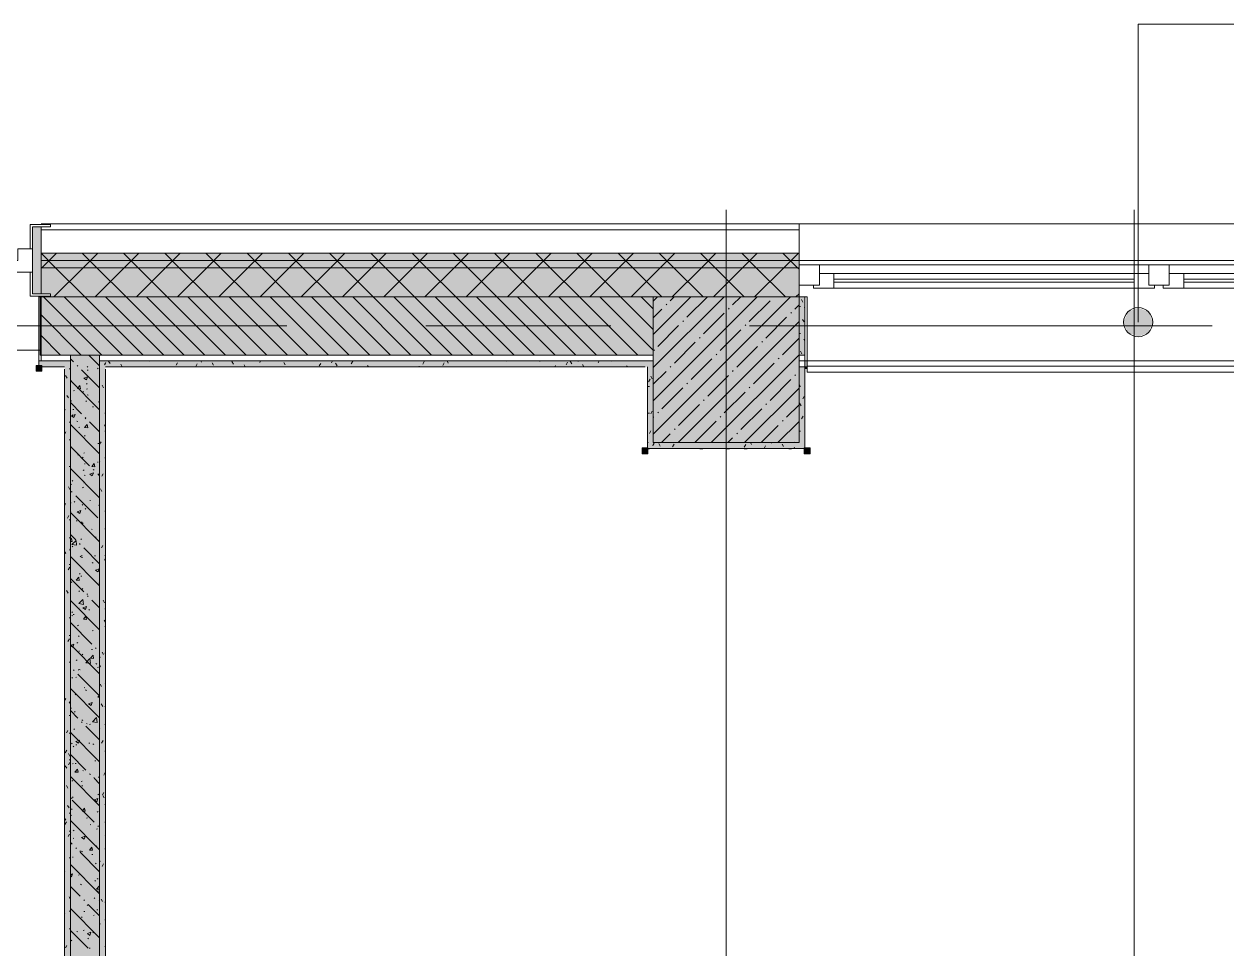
# Model space of a CAD drawing. Header units: millimetres. Extents: x -3817 to 677485, y -22715 to 103890.
# Drawn here: x 68394 to 72522, y 26775 to 29947 of the extents above; entities that cross this region are included whole.
import ezdxf

# ---------------------------------------------------------------- set-up
doc = ezdxf.new("R2010")
doc.units = ezdxf.units.MM
doc.layers.add('PDF _Геометрия', color=7, linetype='Continuous', true_color=0x1d1d1d)
doc.layers.add('PDF _Сплошная заливка', color=7, linetype='Continuous', true_color=0xffffff)

msp = doc.modelspace()

# ---------------------------------------------------------------- hatches: boundary and pattern name
at = {"layer": 'PDF _Сплошная заливка', "transparency": 33554559}
h = msp.add_hatch(color=256, dxfattribs=at)
h.paths.add_polyline_path([(85213.3, 29111.3), (85213.3, 29161.3), (80593.3, 29161.3), (80593.3, 29111.3), (84533.7, 29111.3)], flags=0)
h.paths.add_polyline_path([(70803.3, 29111.3), (71053.3, 29111.3), (71053.3, 29161.3), (68453.3, 29161.3), (68453.3, 29111.3), (70432.2, 29111.3)], flags=0)
h.paths.add_polyline_path([(73153.3, 29111.3), (74493.3, 29111.3), (74493.3, 29161.3), (73153.3, 29161.3)], flags=0)
h.paths.add_polyline_path([(77111.9, 29111.3), (77493.3, 29111.3), (77493.3, 29161.3), (76593.3, 29161.3), (76593.3, 29111.3)], flags=0)
h.paths.add_polyline_path([(60248.3, 29111.3), (61303.3, 29111.3), (61303.3, 29161.3), (60248.3, 29161.3)], flags=0)
h.paths.add_polyline_path([(66403.3, 29111.3), (67353.3, 29111.3), (67353.3, 29161.3), (66403.3, 29161.3)], flags=0)
h.paths.add_polyline_path([(57815.1, 29111.3), (57948.3, 29111.3), (57948.3, 29161.3), (57103.3, 29161.3), (57103.3, 29111.3), (57444.1, 29111.3)], flags=0)
h.paths.add_polyline_path([(51103.3, 29111.3), (52003.3, 29111.3), (52003.3, 29161.3), (51103.3, 29161.3)], flags=0)
h.paths.add_polyline_path([(55003.3, 29111.3), (55003.3, 29161.3), (54103.3, 29161.3), (54104.2, 29111.3), (54846.4, 29111.3)], flags=0)
h.paths.add_polyline_path([(49003.3, 29111.3), (49003.3, 29161.3), (47903.3, 29161.3), (47903.3, 29111.3), (48909, 29111.3)], flags=0)
h.paths.add_polyline_path([(44803.3, 29111.3), (44803.3, 29161.3), (42403.3, 29161.3), (42403.3, 29111.3), (44455.9, 29111.3)], flags=0)
h = msp.add_hatch(color=256, dxfattribs=at)
h.paths.add_polyline_path([(85213.3, 29011.3), (85213.3, 29111.3), (80593.3, 29111.3), (80593.3, 29011.3), (84533.7, 29011.3)], flags=0)
h.paths.add_polyline_path([(77493.3, 29011.3), (77493.3, 29111.3), (76593.3, 29111.3), (76593.3, 29011.3), (77111.9, 29011.3)], flags=0)
h.paths.add_polyline_path([(67353.3, 29011.3), (67353.3, 29013.3), (67321.3, 29013.3), (67321.3, 29021.3), (67353.3, 29021.3), (67353.3, 29111.3), (66403.3, 29111.3), (66403.3, 29011.3), (67321.3, 29011.3)], flags=0)
h.paths.add_polyline_path([(68485.3, 29011.3), (71053.3, 29011.3), (71053.3, 29111.3), (68453.3, 29111.3), (68453.3, 29021.3), (68485.3, 29021.3), (68485.3, 29013.3), (68453.3, 29011.3)], flags=0)
h.paths.add_polyline_path([(74283.3, 29011.3), (74493.3, 29011.3), (74493.3, 29111.3), (73153.3, 29111.3), (73153.3, 29011.3), (74143.2, 29011.3)], flags=0)
h.paths.add_polyline_path([(54403.3, 29011.3), (55003.3, 29011.3), (55003.3, 29111.3), (54103.3, 29111.3), (54104.2, 29011.3)], flags=0)
h.paths.add_polyline_path([(60783.9, 29011.3), (61303.3, 29011.3), (61303.3, 29111.3), (60248.3, 29111.3), (60248.3, 29011.3), (60412.8, 29011.3)], flags=0)
h.paths.add_polyline_path([(51103.3, 29011.3), (52003.3, 29011.3), (52003.3, 29111.3), (51103.3, 29111.3)], flags=0)
h.paths.add_polyline_path([(57103.3, 29011.3), (57948.3, 29011.3), (57948.3, 29111.3), (57103.3, 29111.3)], flags=0)
h.paths.add_polyline_path([(48403.3, 29011.3), (49003.3, 29011.3), (49003.3, 29111.3), (47903.3, 29111.3), (47903.3, 29011.3), (48166.8, 29011.3)], flags=0)
h.paths.add_polyline_path([(44803.3, 29011.3), (44803.3, 29111.3), (42403.3, 29111.3), (42403.3, 29011.3), (44455.9, 29011.3)], flags=0)
h = msp.add_hatch(color=256, dxfattribs=at)
h.paths.add_polyline_path([(80822.8, 28811.3), (80893.3, 28811.3), (80893.3, 29011.3), (80593.3, 29011.3), (80593.3, 28811.3)], flags=0)
h.paths.add_polyline_path([(73783.3, 28811.3), (73783.3, 29011.3), (73153.3, 29011.3), (73153.3, 28811.3), (73401, 28811.3)], flags=0)
h.paths.add_polyline_path([(74493.3, 28811.3), (74493.3, 29011.3), (74283.3, 29011.3), (74283.3, 28811.3)], flags=0)
h.paths.add_polyline_path([(76593.3, 28811.3), (76993.3, 28811.3), (76993.3, 29011.3), (76593.3, 29011.3)], flags=0)
h.paths.add_polyline_path([(68553.3, 28811.3), (70553.3, 28811.3), (70553.3, 29011.3), (68449.3, 29011.3), (68449.3, 28811.3)], flags=0)
h.paths.add_polyline_path([(67303.3, 28811.3), (67303.3, 29011.3), (67003.3, 29011.3), (67003.3, 28811.3), (67092.4, 28811.3)], flags=0)
h.paths.add_polyline_path([(60248.3, 28811.3), (60378.3, 28811.3), (60378.3, 29008.8), (60978.3, 29008.8), (60978.3, 28811.3), (61303.3, 28811.3), (61303.3, 29011.3), (60248.3, 29011.3), (60248.3, 28992.2)], flags=0)
h.paths.add_polyline_path([(54103.3, 28811.3), (54403.3, 28811.3), (54403.3, 29011.3), (54103.3, 29011.3)], flags=0)
h.paths.add_polyline_path([(57948.3, 28811.3), (57948.3, 29011.3), (57103.3, 29011.3), (57103.3, 28811.3), (57815.1, 28811.3)], flags=0)
h.paths.add_polyline_path([(43003.3, 28811.3), (44803.3, 28811.3), (44803.3, 29011.3), (43003.3, 29011.3)], flags=0)
h.paths.add_polyline_path([(52003.3, 28811.3), (52003.3, 29011.3), (51103.3, 29011.3), (51103.3, 28811.3), (51877.7, 28811.3)], flags=0)
h.paths.add_polyline_path([(47903.3, 28811.3), (48403.3, 28811.3), (48403.3, 29011.3), (47903.3, 29011.3)], flags=0)
for color, points in [(7, [(72217.2, 28874.3), (72252.5, 28888.9), (72267.2, 28924.3), (72252.5, 28959.6), (72217.2, 28974.3), (72181.8, 28959.6), (72167.2, 28924.3), (72181.8, 28888.9)]), (256, [(70533.3, 28771.3), (70553.3, 28771.3), (70553.3, 28791.3), (68673.3, 28791.3), (68673.3, 28771.3), (70525.3, 28771.3)]), (256, [(70533.3, 28491.3), (70553.3, 28491.3), (70553.3, 28771.3), (70533.3, 28771.3), (70533.3, 28709.7)]), (256, [(71053.3, 28511.3), (71073.3, 28511.3), (71073.3, 28771.3), (71053.3, 28771.3), (71053.3, 28709.7)])]:
    msp.add_hatch(color=color, dxfattribs=at).paths.add_polyline_path(points)
h = msp.add_hatch(color=256, dxfattribs=at)
h.paths.add_polyline_path([(67354.3, 28771.3), (67361.3, 28771.3), (67361.3, 28791.3), (67023.3, 28791.3), (67023.3, 28771.3), (67353.3, 28771.3)], flags=0)
h.paths.add_polyline_path([(68445.3, 28771.3), (68553.3, 28771.3), (68553.3, 28791.3), (68445.3, 28791.3)], flags=0)
h = msp.add_hatch(color=256, dxfattribs=at)
h.paths.add_polyline_path([(71081.3, 28771.3), (71081.3, 28791.3), (71073.3, 28791.3), (71073.3, 28771.3)], flags=0)
h.paths.add_polyline_path([(73475.3, 28771.3), (73503.3, 28771.3), (73503.3, 28791.3), (73153.3, 28791.3), (73153.3, 28771.3), (73401, 28771.3)], flags=0)

# ---------------------------------------------------------------- linework, layer by layer
at = {"layer": 'PDF _Геометрия', "color": 7, "lineweight": 9}
for points in [[(72217.2, 28924.3), (72217.2, 29946.7), (75059.1, 29946.7), (74785.8, 29946.7), (74785.8, 28885.9)], [(71053.3, 29241.3), (68453.3, 29241.3)], [(71053.3, 29161.3), (68453.3, 29161.3)], [(71053.3, 29136.3), (68453.3, 29136.3)], [(71053.3, 29111.3), (68453.3, 29111.3)], [(68449.3, 28828.3), (67693.7, 28828.3), (67701.9, 28443.5), (67693.7, 28857.5), (67366, 28857.5)], [(68653.3, 28811.3), (68553.3, 28811.3)], [(68453.3, 28791.3), (68445.3, 28791.3)], [(68445.3, 28771.3), (68453.3, 28771.3), (68466.2, 28771.3), (68533.3, 28771.3)], [(68673.3, 28771.3), (68694.2, 28771.3), (70525.3, 28771.3)], [(70533.3, 28771.3), (70533.3, 28750.4), (70533.3, 28491.3)], [(71073.3, 28791.3), (71081.3, 28791.3)], [(71081.3, 28753.3), (73133.3, 28753.3), (71081.3, 28753.3), (71081.3, 28773.3)], [(73115.3, 28773.3), (71081.3, 28773.3), (73115.3, 28773.3)], [(68673.3, 24739.3), (68673.3, 28763.3)], [(71073.3, 28511.3), (71073.3, 28763.3)]]:
    msp.add_lwpolyline(points, dxfattribs=at)
at = {"layer": 'PDF _Геометрия', "color": 253, "lineweight": 9, "true_color": 0xaaaaaa}
for points in [[(70803.3, 24880.9), (70803.3, 26809.4), (70803.3, 29309.4)], [(72203.3, 24880.9), (72203.3, 26809.4), (72203.3, 29309.4)], [(73153.3, 29121.3), (71053.3, 29121.3)], [(71173.3, 29071.3), (72203.3, 29071.3)], [(72203.3, 29061.3), (71173.3, 29061.3)], [(72373.3, 29071.3), (73033.3, 29071.3)], [(73033.3, 29061.3), (72373.3, 29061.3)], [(71053.3, 29051.4), (71123.3, 29051.4)], [(72253.3, 29051.4), (72323.3, 29051.4)], [(67708.8, 28911.3), (69296.3, 28911.3)], [(69772.6, 28911.3), (70407.6, 28911.3)], [(70883.8, 28911.3), (72471.3, 28911.3)]]:
    msp.add_lwpolyline(points, dxfattribs=at)
for points in [[(68485.3, 29251.3), (68485.3, 29259.3), (68415.3, 29259.3), (68415.3, 29176.3), (68423.3, 29176.3), (68423.3, 29251.3)], [(68485.3, 29021.3), (68423.3, 29021.3), (68423.3, 29096.3), (68415.3, 29096.3), (68415.3, 29013.3), (68485.3, 29013.3)]]:
    msp.add_lwpolyline(points, close=True, dxfattribs=at)
at = {"layer": 'PDF _Геометрия', "color": 253, "lineweight": 13, "true_color": 0xaaaaaa}
for points in [[(68423.3, 29021.3), (68453.3, 29021.3), (68453.3, 29251.3), (68423.3, 29251.3)], [(68373.3, 29176.3), (68373.3, 29136.3), (68363.3, 29136.3), (68363.3, 29096.3), (68423.3, 29096.3), (68423.3, 29176.3)], [(71123.3, 29121.3), (71123.3, 29051.4), (71053.3, 29051.4), (71053.3, 29121.3)], [(72323.3, 29121.3), (72323.3, 29051.4), (72253.3, 29051.4), (72253.3, 29121.3)], [(71103.3, 29041.3), (72273.3, 29041.3), (72273.3, 29051.4), (72253.3, 29051.4), (72253.3, 29091.3), (71123.3, 29091.3), (71123.3, 29051.4), (71103.3, 29051.4)], [(72303.3, 29041.3), (73103.3, 29041.3), (73103.3, 29051.4), (73083.3, 29051.4), (73083.3, 29091.3), (72323.3, 29091.3), (72323.3, 29051.4), (72303.3, 29051.4)]]:
    msp.add_lwpolyline(points, close=True, dxfattribs=at)
at = {"layer": 'PDF _Геометрия', "color": 9, "lineweight": 9, "true_color": 0xc0c0c0}
for points in [[(71073.3, 28763.3), (71073.3, 28771.3), (71053.3, 28771.3), (71053.3, 28511.3), (70553.3, 28511.3), (70553.3, 28771.3), (70553.3, 28791.3), (68673.3, 28791.3), (68653.3, 28791.3), (68653.3, 24731.3), (68653.3, 24711.3), (69323.3, 24711.3), (68653.3, 24711.3), (68653.3, 28811.3), (70553.3, 28811.3), (70553.3, 29011.3), (71053.3, 29011.3), (71053.3, 29261.3), (68453.3, 29261.3)], [(68453.3, 29251.3), (68453.3, 29021.3)], [(73153.3, 29011.3), (73153.3, 29261.3), (71053.3, 29261.3), (71053.3, 29011.3)], [(68445.3, 28791.3), (68445.3, 28771.3), (68445.3, 28791.3), (68445.3, 29011.3), (68453.3, 29011.3), (68453.3, 28791.3), (68553.3, 28791.3), (68553.3, 28771.3), (68553.3, 24611.4), (69323.3, 24611.4), (68553.3, 24611.4), (68553.3, 24711.3), (68553.3, 28811.3), (68449.3, 28811.3), (68449.3, 29011.3), (68453.3, 29011.3)], [(68553.3, 28791.3), (68453.3, 28791.3), (68453.3, 28811.3)], [(70553.3, 28791.3), (68653.3, 28791.3)], [(71073.3, 28771.3), (71073.3, 28791.3), (71053.3, 28791.3)], [(71053.3, 28771.3), (71053.3, 28791.3), (71073.3, 28791.3)], [(68533.3, 28763.3), (68533.3, 24591.3), (68553.3, 24591.3), (69353.3, 24591.3), (69353.3, 24603.3)], [(70533.3, 28491.3), (70553.3, 28491.3), (71073.3, 28491.3), (71073.3, 28511.3)]]:
    msp.add_lwpolyline(points, dxfattribs=at)
at = {"layer": 'PDF _Геометрия', "lineweight": 9}
for points in [[(68453.3, 29109.2), (68455.5, 29111.3), (68505.5, 29161.3)], [(68802.7, 28811.3), (68602.7, 29011.3), (68502.7, 29111.3), (68453.3, 29160.8)], [(68496.9, 29011.3), (68596.9, 29111.3), (68646.9, 29161.3)], [(68944.1, 28811.3), (68744.1, 29011.3), (68644.1, 29111.3), (68594.1, 29161.3)], [(68638.3, 29011.3), (68738.3, 29111.3), (68788.3, 29161.3)], [(69085.5, 28811.3), (68885.5, 29011.3), (68785.5, 29111.3), (68735.5, 29161.3)], [(68779.7, 29011.3), (68879.7, 29111.3), (68929.7, 29161.3)], [(69026.9, 29011.3), (68926.9, 29111.3), (68876.9, 29161.3)], [(68921.1, 29011.3), (69021.1, 29111.3), (69071.1, 29161.3)], [(69168.4, 29011.3), (69068.4, 29111.3), (69018.4, 29161.3)], [(69062.6, 29011.3), (69162.6, 29111.3), (69212.6, 29161.3)], [(69509.8, 28811.3), (69309.8, 29011.3), (69209.8, 29111.3), (69159.8, 29161.3)], [(69204, 29011.3), (69304, 29111.3), (69354, 29161.3)], [(69651.2, 28811.3), (69451.2, 29011.3), (69351.2, 29111.3), (69301.2, 29161.3)], [(69345.4, 29011.3), (69445.4, 29111.3), (69495.4, 29161.3)], [(69792.6, 28811.3), (69592.6, 29011.3), (69492.6, 29111.3), (69442.6, 29161.3)], [(69486.8, 29011.3), (69586.8, 29111.3), (69636.8, 29161.3)], [(69934, 28811.3), (69734, 29011.3), (69634, 29111.3), (69584, 29161.3)], [(69628.2, 29011.3), (69728.2, 29111.3), (69778.2, 29161.3)], [(70075.5, 28811.3), (69875.5, 29011.3), (69775.5, 29111.3), (69725.5, 29161.3)], [(69769.7, 29011.3), (69869.7, 29111.3), (69919.7, 29161.3)], [(70216.9, 28811.3), (70016.9, 29011.3), (69916.9, 29111.3), (69866.9, 29161.3)], [(69911.1, 29011.3), (70011.1, 29111.3), (70061.1, 29161.3)], [(70358.3, 28811.3), (70158.3, 29011.3), (70058.3, 29111.3), (70008.3, 29161.3)], [(70052.5, 29011.3), (70152.5, 29111.3), (70202.5, 29161.3)], [(70499.7, 28811.3), (70299.7, 29011.3), (70199.7, 29111.3), (70149.7, 29161.3)], [(70193.9, 29011.3), (70293.9, 29111.3), (70343.9, 29161.3)], [(70553.3, 28899.2), (70441.2, 29011.3), (70341.2, 29111.3), (70291.2, 29161.3)], [(70335.4, 29011.3), (70435.4, 29111.3), (70485.4, 29161.3)], [(70582.6, 29011.3), (70482.6, 29111.3), (70432.6, 29161.3)], [(70476.8, 29011.3), (70576.8, 29111.3), (70626.8, 29161.3)], [(70724, 29011.3), (70624, 29111.3), (70574, 29161.3)], [(70618.2, 29011.3), (70718.2, 29111.3), (70768.2, 29161.3)], [(70865.4, 29011.3), (70765.4, 29111.3), (70715.4, 29161.3)], [(70759.6, 29011.3), (70859.6, 29111.3), (70909.6, 29161.3)], [(71006.8, 29011.3), (70906.8, 29111.3), (70856.8, 29161.3)], [(70901, 29011.3), (71001, 29111.3), (71051, 29161.3)], [(71053.3, 29106.3), (71048.3, 29111.3), (70998.3, 29161.3)], [(71042.5, 29011.3), (71053.3, 29022.1)], [(68661.3, 28811.3), (68461.3, 29011.3)], [(68732, 28811.3), (68532, 29011.3)], [(68873.4, 28811.3), (68673.4, 29011.3)], [(69014.8, 28811.3), (68814.8, 29011.3)], [(69156.2, 28811.3), (68956.2, 29011.3)], [(69226.9, 28811.3), (69026.9, 29011.3)], [(69297.7, 28811.3), (69097.7, 29011.3)], [(69368.4, 28811.3), (69168.4, 29011.3)], [(69439.1, 28811.3), (69239.1, 29011.3)], [(69580.5, 28811.3), (69380.5, 29011.3)], [(69721.9, 28811.3), (69521.9, 29011.3)], [(69863.3, 28811.3), (69663.3, 29011.3)], [(70004.8, 28811.3), (69804.8, 29011.3)], [(70146.2, 28811.3), (69946.2, 29011.3)], [(70287.6, 28811.3), (70087.6, 29011.3)], [(70429, 28811.3), (70229, 29011.3)], [(70553.3, 28828.5), (70370.4, 29011.3)], [(70553.3, 28970), (70511.9, 29011.3)], [(70553.3, 28996.7), (70567.9, 29011.3)], [(70553.3, 28882.6), (70682, 29011.3)], [(70553.3, 28768.6), (70796, 29011.3)], [(70553.3, 28654.5), (70910.1, 29011.3)], [(70553.3, 28540.5), (71024.1, 29011.3)], [(70597.4, 28983.8), (70599.8, 28986.2)], [(70611.7, 28998), (70625, 29011.3)], [(70668.7, 28941), (70739, 29011.3)], [(70825.5, 28983.8), (70853.1, 29011.3)], [(70882.5, 28926.8), (70953.8, 28998)], [(71039.3, 28969.5), (71053.3, 28983.5)], [(68590.5, 28811.3), (68449.3, 28952.6)], [(70553.3, 28939.7), (70583.1, 28969.5)], [(70725.7, 28884), (70797, 28955.3)], [(70811.2, 28969.5), (70813.6, 28971.9)], [(70939.5, 28869.7), (71010.8, 28941)], [(71025.1, 28955.3), (71027.5, 28957.6)], [(70568.9, 28841.2), (70640.2, 28912.5)], [(70638.2, 28511.3), (71053.3, 28926.4)], [(70654.4, 28926.8), (70656.8, 28929.1)], [(70782.7, 28827), (70854, 28898.3)], [(70868.3, 28912.5), (70870.6, 28914.9)], [(68519.8, 28811.3), (68449.3, 28881.9)], [(70625.9, 28784.2), (70697.2, 28855.5)], [(70711.4, 28869.7), (70713.8, 28872.1)], [(70925.3, 28855.5), (70927.7, 28857.9)], [(70996.6, 28812.7), (71053.3, 28869.4)], [(70554.6, 28827), (70557, 28829.3)], [(70752.2, 28511.3), (71053.3, 28812.4)], [(70768.5, 28812.7), (70770.8, 28815.1)], [(70839.7, 28769.9), (70911, 28841.2)], [(70611.7, 28769.9), (70614, 28772.3)], [(70682.9, 28727.2), (70754.2, 28798.5)], [(70896.8, 28712.9), (70968.1, 28784.2)], [(70982.3, 28798.5), (70984.7, 28800.8)], [(70553.3, 28711.6), (70597.4, 28755.7)], [(70740, 28670.2), (70811.2, 28741.4)], [(70825.5, 28755.7), (70827.9, 28758.1)], [(70953.8, 28655.9), (71025.1, 28727.2)], [(71039.3, 28741.4), (71041.7, 28743.8)], [(70583.1, 28627.4), (70654.4, 28698.7)], [(70668.7, 28712.9), (70671, 28715.3)], [(70866.3, 28511.3), (71053.3, 28698.3)], [(70882.5, 28698.7), (70884.9, 28701)], [(70725.7, 28655.9), (70728.1, 28658.3)], [(70797, 28613.1), (70868.3, 28684.4)], [(70939.5, 28641.6), (70941.9, 28644)], [(70568.9, 28613.1), (70571.3, 28615.5)], [(70640.2, 28570.4), (70711.4, 28641.6)], [(70854, 28556.1), (70925.3, 28627.4)], [(71010.8, 28598.9), (71053.3, 28641.3)], [(70553.3, 28597.5), (70554.6, 28598.9)], [(70697.2, 28513.3), (70768.5, 28584.6)], [(70782.7, 28598.9), (70785.1, 28601.2)], [(70923.3, 28511.3), (70982.3, 28570.4)], [(70980.3, 28511.3), (71053.3, 28584.3)], [(70996.6, 28584.6), (70998.9, 28587)], [(70581.2, 28511.3), (70611.7, 28541.8)], [(70625.9, 28556.1), (70628.3, 28558.5)], [(70809.2, 28511.3), (70825.5, 28527.6)], [(70839.7, 28541.8), (70842.1, 28544.2)], [(71037.3, 28511.3), (71039.3, 28513.3)]]:
    msp.add_lwpolyline(points, dxfattribs=at)
at = {"layer": 'PDF _Геометрия', "color": 116, "lineweight": 13, "true_color": 0x008040}
msp.add_lwpolyline([(71053.3, 29136.3), (73153.3, 29136.3)], dxfattribs=at)
at = {"layer": 'PDF _Геометрия', "color": 253, "lineweight": 13, "true_color": 0xaaaaaa}
for points in [[(71173.3, 29041.3), (71173.3, 29091.3)], [(72203.3, 29041.3), (72203.3, 29091.3)], [(72373.3, 29041.3), (72373.3, 29091.3)], [(72273.3, 29041.3), (71103.3, 29041.3)], [(73103.3, 29041.3), (72303.3, 29041.3)]]:
    msp.add_lwpolyline(points, dxfattribs=at)
at = {"layer": 'PDF _Геометрия', "color": 7, "lineweight": 9}
msp.add_lwpolyline([(71053.3, 28511.3), (71053.3, 29011.3), (70553.3, 29011.3), (68453.3, 29011.3), (70553.3, 29011.3), (70553.3, 28811.3), (70553.3, 28511.3)], close=True, dxfattribs=at)
at = {"layer": 'PDF _Геометрия', "color": 9, "lineweight": 9, "true_color": 0xc0c0c0}
for points in [[(71073.3, 28811.3), (71073.3, 29011.3), (71053.3, 29011.3), (71053.3, 28811.3)], [(71081.3, 28771.3), (71081.3, 28791.3), (71081.3, 29011.3), (71073.3, 29011.3), (71073.3, 28771.3)], [(73125.3, 28791.3), (71081.3, 28791.3)]]:
    msp.add_lwpolyline(points, close=True, dxfattribs=at)
at = {"layer": 'PDF _Геометрия', "color": 253, "lineweight": 9, "true_color": 0x9b9b9b}
for points in [[(71053.3, 28977.6), (71058.4, 28977.6)], [(71066.4, 28993.4), (71061.3, 29002.1)], [(71073.3, 28977.8), (71071.6, 28974.9)], [(71070.4, 28925.3), (71065.4, 28934.1)], [(71053.3, 28886.1), (71058.4, 28886.1)], [(71073.3, 28859.5), (71069.5, 28866)], [(71063.4, 28815.7), (71058.3, 28824.4)], [(68675, 28786.4), (68673.3, 28783.3), (68670, 28777.6)], [(68689.3, 28782.4), (68684.3, 28791.1)], [(68730.9, 28771.3), (68725.9, 28780)], [(68825.4, 28790.6), (68824.9, 28791.3)], [(68920.7, 28785.3), (68915.7, 28776.5)], [(68988.8, 28781.2), (68983.8, 28772.5)], [(69003.1, 28787.6), (69000.9, 28791.3)], [(69044.7, 28776.4), (69039.7, 28785.2)], [(69112.7, 28780.5), (69107.7, 28789.2)], [(69153.2, 28771.3), (69149.3, 28778.1)], [(69205.8, 28791.3), (69203.1, 28786.6)], [(69290.4, 28777.5), (69285.4, 28786.2)], [(69370.6, 28771.9), (69370.3, 28771.3)], [(69412.2, 28783.1), (69407.2, 28774.4)], [(69452.2, 28791.3), (69448.8, 28785.5)], [(69468.1, 28774.5), (69463.1, 28783.3)], [(69505.2, 28771.3), (69504.7, 28772.1)], [(69521.9, 28790.1), (69516.9, 28781.4)], [(69575.6, 28771.3), (69572.8, 28776.2)], [(69751.5, 28771.3), (69750.5, 28773.2)], [(69767.6, 28789), (69762.6, 28780.3)], [(69835.7, 28785), (69830.6, 28776.3)], [(69849.9, 28783.8), (69845.6, 28791.3)], [(70050.5, 28791.3), (70050, 28790.4)], [(70163.7, 28789), (70162.3, 28791.3)], [(70217.5, 28775.7), (70214.9, 28771.3)], [(70259.1, 28786.9), (70254.1, 28778.1)], [(70273.4, 28781.9), (70268.3, 28790.6)], [(70296.9, 28791.3), (70295.7, 28789.3)], [(70314.7, 28771.3), (70310, 28779.5)], [(70367.3, 28791.3), (70363.7, 28785.2)], [(70409.4, 28790.1), (70408.7, 28791.3)], [(70463.2, 28774.6), (70461.3, 28771.3)], [(71059.6, 28771.3), (71059.3, 28770.8)], [(68542.1, 28732.6), (68537, 28741.3)], [(68548.9, 28764.2), (68553.3, 28764.2)], [(70542.4, 28728.9), (70537.4, 28720.2)], [(70549.6, 28730.2), (70544.6, 28738.9)], [(68667, 28699.1), (68661.9, 28707.9)], [(70533.3, 28703.3), (70540.2, 28703.3)], [(71056.3, 28706), (71053.3, 28711.3)], [(71053.3, 28703.3), (71058.4, 28703.3)], [(68546.2, 28664.6), (68541.1, 28673.3)], [(71060.4, 28638), (71055.3, 28646.7)], [(71071.4, 28669.8), (71066.4, 28661.1)], [(68535, 28622.9), (68533.3, 28625.9)], [(68670.9, 28611.8), (68673.3, 28611.8)], [(70533.3, 28611.8), (70540.2, 28611.8)], [(70549.5, 28619.2), (70544.4, 28610.5)], [(71053.3, 28642.3), (71058.4, 28642.3)], [(68548.9, 28581.3), (68553.3, 28581.3)], [(68673.3, 28566.3), (68670.1, 28571.8)], [(71067.3, 28601.8), (71062.3, 28593.1)], [(68537.9, 28548.8), (68533.3, 28540.8)], [(68548.9, 28520.4), (68553.3, 28520.4)], [(68670.9, 28550.9), (68673.3, 28550.9)], [(70545.4, 28551.2), (70540.3, 28542.5)], [(71053.3, 28550.9), (71058.4, 28550.9)], [(68658.7, 28514.2), (68653.6, 28505.5)], [(70535.4, 28510.9), (70533.3, 28514.6)], [(70533.3, 28489.9), (70540.2, 28489.9)], [(70556.5, 28509.6), (70553.3, 28503.9), (70551.5, 28500.8)], [(70577.1, 28499.7), (70572, 28508.4)], [(70624.6, 28505.5), (70619.5, 28496.8)], [(70713, 28489.9), (70723.1, 28489.9)], [(70804.5, 28489.9), (70814.5, 28489.9)], [(70870.3, 28504.4), (70865.3, 28495.7)], [(70865.4, 28489.9), (70875.5, 28489.9)], [(70890.8, 28504.9), (70887.1, 28511.3)], [(70938.3, 28500.3), (70933.3, 28491.6)], [(70958.9, 28509), (70957.5, 28511.3)], [(71000.5, 28497.8), (70995.5, 28506.5)], [(71017.8, 28489.9), (71027.9, 28489.9)], [(71039.4, 28491.3), (71037.1, 28495.4)], [(68654.6, 28446.2), (68653.3, 28443.9)], [(68670.9, 28459.4), (68673.3, 28459.4)], [(68548.9, 28429), (68553.3, 28429)], [(68665.8, 28404.6), (68660.7, 28395.8)], [(68551.3, 28350.8), (68546.3, 28359.5)], [(68661, 28343.7), (68656, 28352.5)], [(68536.8, 28303), (68533.3, 28297)], [(68670.9, 28276.5), (68673.3, 28276.5)], [(68547.9, 28261.4), (68542.9, 28252.7)], [(68548.9, 28246.1), (68553.3, 28246.1)], [(68653.5, 28200.5), (68653.3, 28200)], [(68670.9, 28215.6), (68673.3, 28215.6)], [(68548.9, 28185.1), (68553.3, 28185.1)], [(68553.3, 28148.8), (68550, 28143)], [(68664.7, 28158.8), (68659.6, 28150.1)], [(68537.2, 28131.5), (68533.3, 28138.3)], [(68673.3, 28112.8), (68670.8, 28108.5)], [(68670.9, 28124.1), (68673.3, 28124.1)], [(68550.9, 28083.7), (68545.9, 28075)], [(68548.9, 28093.7), (68553.3, 28093.7)], [(68545.3, 27995.4), (68540.3, 28004.1)], [(68670.3, 27961.9), (68665.2, 27970.7)], [(68548.9, 27910.8), (68553.3, 27910.8)], [(68673.3, 27895.8), (68669.3, 27902.6)], [(68670.9, 27941.3), (68673.3, 27941.3)], [(68670.9, 27880.3), (68673.3, 27880.3)], [(68549.8, 27838), (68544.8, 27829.3)], [(68548.9, 27849.8), (68553.3, 27849.8)], [(68655.4, 27777), (68653.3, 27773.3)], [(68667.3, 27784.2), (68662.2, 27793)], [(68670.9, 27788.9), (68673.3, 27788.9)], [(68548.9, 27758.4), (68553.3, 27758.4)], [(68656.1, 27742.6), (68653.3, 27747.5)], [(68660.2, 27674.6), (68655.2, 27683.3)], [(68673.3, 27686), (68672.7, 27685)], [(68537.6, 27633.9), (68533.3, 27626.4)], [(68553.3, 27615.9), (68549.6, 27622.3)], [(68664.3, 27606.5), (68659.3, 27615.2)], [(68548.9, 27575.5), (68553.3, 27575.5)], [(68670.9, 27606), (68673.3, 27606)], [(68654.3, 27531.3), (68653.3, 27529.5)], [(68670.9, 27545), (68673.3, 27545)], [(68544.6, 27524.2), (68539.6, 27515.5)], [(68548.9, 27514.5), (68553.3, 27514.5)], [(68665.5, 27489.6), (68660.4, 27480.9)], [(68540.5, 27456.2), (68535.5, 27447.5)], [(68670.9, 27453.6), (68673.3, 27453.6)], [(68551.6, 27435.9), (68546.6, 27444.6)], [(68551.7, 27414.5), (68546.7, 27405.8)], [(68548.9, 27423.1), (68553.3, 27423.1)], [(68540.5, 27394.3), (68535.4, 27403)], [(68672.5, 27380), (68667.5, 27371.3)], [(68544.5, 27326.2), (68539.5, 27335)], [(68668.4, 27311.9), (68663.4, 27303.2)], [(68669.5, 27292.8), (68664.4, 27301.5)], [(68548.6, 27258.2), (68543.6, 27266.9)], [(68670.9, 27270.7), (68673.3, 27270.7)], [(68537.5, 27216.6), (68533.3, 27223.9)], [(68539.5, 27210.4), (68534.4, 27201.7)], [(68548.9, 27240.2), (68553.3, 27240.2)], [(68670.9, 27209.8), (68673.3, 27209.8)], [(68550.6, 27168.8), (68545.6, 27160.1)], [(68548.9, 27179.3), (68553.3, 27179.3)], [(68673.3, 27164.3), (68672.6, 27165.4)], [(68670.9, 27118.3), (68673.3, 27118.3)], [(68548.9, 27087.8), (68553.3, 27087.8)], [(68655.3, 27073.4), (68653.3, 27077)], [(68534.5, 27038.9), (68533.3, 27041)], [(68667.4, 27066.2), (68662.3, 27057.5)], [(68553.3, 26945.4), (68548.8, 26953.2)], [(68663.5, 26937.4), (68658.5, 26946.1)], [(68670.9, 26935.4), (68673.3, 26935.4)], [(68534.3, 26896.7), (68533.3, 26894.9)], [(68548.9, 26904.9), (68553.3, 26904.9)], [(68670.9, 26874.5), (68673.3, 26874.5)], [(68548.9, 26844), (68553.3, 26844)], [(68655.1, 26862.1), (68653.3, 26858.9)], [(68541.4, 26787), (68536.3, 26778.3)], [(68670.9, 26783), (68673.3, 26783)]]:
    msp.add_lwpolyline(points, dxfattribs=at)
at = {"layer": 'PDF _Геометрия', "color": 252, "lineweight": 9, "true_color": 0x878787}
for points in [[(68653.3, 28774.6), (68616.5, 28811.3)], [(68564, 28788.5), (68553.3, 28799.2)], [(68553.3, 28768.9), (68553.7, 28768.6)], [(68579.1, 28773.5), (68576.5, 28776)], [(68610.4, 28770.6), (68613, 28772.7)], [(68653.3, 28699.2), (68591.6, 28760.9)], [(68608.7, 28726.5), (68599.9, 28732.5), (68612.3, 28737.2)], [(68608.8, 28726.5), (68612.4, 28737.2)], [(68610.9, 28759.3), (68614.2, 28759.8)], [(68645.8, 28766.4), (68648.7, 28764.6)], [(68553.3, 28725.3), (68555.5, 28723.2)], [(68653.3, 28623.8), (68553.3, 28723.8)], [(68564.1, 28689.2), (68567.4, 28689.6)], [(68587.9, 28695.7), (68577.3, 28696.7), (68585.9, 28706.9)], [(68587.9, 28695.7), (68585.9, 28706.8)], [(68595.6, 28686.5), (68598.1, 28684.2)], [(68608.2, 28711.4), (68610.9, 28713.5)], [(68608.6, 28695.1), (68611.9, 28695.5)], [(68591.6, 28610), (68553.3, 28648.4)], [(68553.8, 28655.7), (68556.6, 28653.9)], [(68606, 28652.2), (68608.7, 28654.3)], [(68611.2, 28675.6), (68614, 28673.8)], [(68648.7, 28651.7), (68651.5, 28649.9)], [(68565.5, 28597.6), (68556.6, 28603.5), (68569.1, 28608.3)], [(68559.8, 28606.4), (68562.3, 28604.2)], [(68561.8, 28624.9), (68565.2, 28625.4)], [(68565.5, 28597.5), (68569.1, 28608.3)], [(68629.2, 28633.8), (68632.5, 28634.2)], [(68653.3, 28472.9), (68553.3, 28572.9)], [(68575.8, 28585.2), (68578.7, 28583.4)], [(68582.4, 28563.7), (68585.7, 28564.1)], [(68612.6, 28562), (68602, 28562.9), (68610.5, 28573.1)], [(68603.9, 28593.1), (68606.5, 28595.1)], [(68606.7, 28594.9), (68604.2, 28597.4)], [(68612.6, 28561.9), (68610.6, 28573.1)], [(68653.3, 28548.4), (68619.3, 28582.4)], [(68601.7, 28533.9), (68604.4, 28535.9)], [(68553.3, 28499.6), (68554.9, 28498.1)], [(68619.3, 28431.5), (68553.3, 28497.5)], [(68636.1, 28490.3), (68638.9, 28488.5)], [(68647.9, 28508.3), (68651.2, 28508.8)], [(68578.7, 28470.5), (68581.5, 28468.7)], [(68595.1, 28461.3), (68597.6, 28459)], [(68599.6, 28474.7), (68602.2, 28476.7)], [(68601.1, 28438.2), (68604.5, 28438.6)], [(68637.3, 28428.3), (68626.6, 28429.2), (68635.2, 28439.4)], [(68637.3, 28428.2), (68635.2, 28439.4)], [(68645.7, 28444.1), (68649, 28444.5)], [(68653.3, 28322), (68553.3, 28422)], [(68597.4, 28415.5), (68600.1, 28417.5)], [(68600.7, 28400), (68603.6, 28398.2)], [(68628.3, 28397.1), (68619.5, 28403), (68631.9, 28407.8)], [(68628.4, 28397), (68632, 28407.7)], [(68634.4, 28416.4), (68631.9, 28418.9)], [(68653.3, 28397.5), (68647, 28403.8)], [(68554.4, 28368.1), (68557.7, 28368.5)], [(68559.3, 28381.3), (68561.8, 28379)], [(68595.2, 28356.3), (68597.9, 28358.3)], [(68598.9, 28373.9), (68602.2, 28374.4)], [(68558.9, 28341), (68556.4, 28343.5)], [(68647, 28253), (68571.5, 28328.4)], [(68553.3, 28304), (68555.4, 28304.3)], [(68553.3, 28274), (68554.4, 28272.9)], [(68566.1, 28309.1), (68569, 28307.3)], [(68585.1, 28268.1), (68576.2, 28274.1), (68588.7, 28278.9)], [(68585.1, 28268.1), (68588.7, 28278.8)], [(68593.1, 28297.1), (68595.7, 28299.2)], [(68603.6, 28285.2), (68606.4, 28283.4)], [(68619.4, 28312.7), (68622.8, 28313.1)], [(68653.3, 28295.3), (68651.3, 28295.4), (68653.3, 28297.8)], [(68653.3, 28171.2), (68553.3, 28271.2)], [(68572.7, 28242.6), (68576, 28243)], [(68590.9, 28237.9), (68593.6, 28240)], [(68594.6, 28236.2), (68597, 28233.9)], [(68571.5, 28177.5), (68553.3, 28195.8)], [(68625.7, 28214.7), (68628.5, 28212.9)], [(68553.3, 28178.6), (68557, 28183.1)], [(68553.3, 28172.4), (68559.1, 28171.9)], [(68559.1, 28171.9), (68557, 28183)], [(68574.5, 28159.1), (68558.7, 28161.6), (68572.5, 28176)], [(68558.8, 28156.1), (68561.2, 28153.9)], [(68574.5, 28159.1), (68572.5, 28176)], [(68586.6, 28162.4), (68584.1, 28164.9)], [(68588.7, 28178.7), (68591.4, 28180.8)], [(68653.3, 28095.8), (68599.2, 28149.9)], [(68638.2, 28187.2), (68641.5, 28187.6)], [(68653.3, 28020.3), (68553.3, 28120.3)], [(68586.6, 28119.5), (68589.2, 28121.6)], [(68591, 28123.9), (68593.9, 28122.1)], [(68591.4, 28117.1), (68594.7, 28117.5)], [(68635.9, 28122.9), (68639.2, 28123.4)], [(68628.5, 28100), (68631.4, 28098.2)], [(68647.9, 28067.6), (68639.1, 28073.6), (68651.6, 28078.4)], [(68648, 28067.6), (68651.6, 28078.3)], [(68553.3, 28048.4), (68553.9, 28047.8)], [(68599.2, 27999), (68553.3, 28044.9)], [(68555.7, 28033.5), (68558.5, 28031.7)], [(68583.7, 28038.2), (68573.1, 28039.1), (68581.7, 28049.3)], [(68583.8, 28038.1), (68581.7, 28049.3)], [(68584.4, 28060.4), (68587.1, 28062.4)], [(68589.1, 28052.8), (68592.5, 28053.3)], [(68650.6, 28029.5), (68653.3, 28027.8)], [(68582.3, 28001.2), (68584.9, 28003.2)], [(68594, 28011), (68596.5, 28008.7)], [(68609.7, 27991.6), (68613, 27992)], [(68614.3, 27983.9), (68611.7, 27986.4)], [(68653.3, 27869.4), (68553.3, 27969.4)], [(68580.1, 27942), (68582.8, 27944)], [(68598.1, 27956.5), (68582.3, 27959), (68596.1, 27973.4)], [(68604.7, 27938.7), (68595.8, 27944.6), (68608.3, 27949.4)], [(68598.1, 27956.5), (68596.1, 27973.4)], [(68604.7, 27938.6), (68608.3, 27949.4)], [(68653.3, 27944.9), (68626.8, 27971.3)], [(68558.2, 27931), (68560.7, 27928.7)], [(68558.5, 27918.7), (68561.4, 27916.9)], [(68562.9, 27921.4), (68566.3, 27921.9)], [(68608.4, 27904.5), (68597.8, 27905.4), (68606.4, 27915.6)], [(68608.4, 27904.4), (68606.4, 27915.6)], [(68616, 27938.6), (68618.8, 27936.8)], [(68626.8, 27820.5), (68553.3, 27894)], [(68577.9, 27882.8), (68580.6, 27884.8)], [(68628.5, 27866.1), (68631.8, 27866.5)], [(68553.3, 27822.7), (68553.4, 27822.6)], [(68553.3, 27816), (68565, 27820.5)], [(68653.3, 27718.6), (68553.3, 27818.6)], [(68561.4, 27809.7), (68565.1, 27820.4)], [(68575.8, 27823.6), (68578.4, 27825.6)], [(68580.6, 27848.2), (68583.4, 27846.4)], [(68553.3, 27815.3), (68561.4, 27809.7)], [(68581.7, 27796), (68585, 27796.4)], [(68593.5, 27785.9), (68596, 27783.6)], [(68633.1, 27770.7), (68622.5, 27771.6), (68631, 27781.9)], [(68626.2, 27801.8), (68629.5, 27802.3)], [(68633.1, 27770.7), (68631, 27781.8)], [(68641.9, 27805.4), (68639.4, 27807.9)], [(68573.6, 27764.4), (68576.3, 27766.5)], [(68621.6, 27753.9), (68605.8, 27756.3), (68619.7, 27770.8)], [(68621.7, 27753.8), (68619.7, 27770.7)], [(68640.9, 27753.4), (68643.7, 27751.6)], [(68646.8, 27740.6), (68650.1, 27741)], [(68557.7, 27705.8), (68560.2, 27703.6)], [(68566.5, 27729.9), (68564, 27732.5)], [(68571.4, 27705.2), (68574.1, 27707.3)], [(68653.3, 27643.2), (68579.1, 27717.4)], [(68579.4, 27731.7), (68582.7, 27732.1)], [(68583.4, 27733.5), (68586.3, 27731.7)], [(68653.3, 27567.7), (68553.3, 27667.7)], [(68600, 27670.4), (68603.3, 27670.9)], [(68605.5, 27663), (68608.3, 27661.2)], [(68569.3, 27646), (68571.9, 27648.1)], [(68624.3, 27609.2), (68615.5, 27615.2), (68627.9, 27620)], [(68624.3, 27609.2), (68627.9, 27619.9)], [(68653.3, 27637.4), (68647.1, 27637.9), (68653.3, 27645.2)], [(68553.3, 27600.3), (68556.5, 27600.7)], [(68579.1, 27566.5), (68553.3, 27592.3)], [(68567.1, 27586.9), (68569.8, 27588.9)], [(68570.9, 27572.1), (68573.7, 27570.3)], [(68565, 27527.7), (68567.6, 27529.7)], [(68594.1, 27551.4), (68591.6, 27553.9)], [(68593, 27560.7), (68595.5, 27558.5)], [(68653.3, 27492.3), (68606.7, 27538.8)], [(68608.4, 27548.3), (68611.2, 27546.5)], [(68618.7, 27545), (68622, 27545.4)], [(68645.2, 27551.3), (68629.4, 27553.7), (68643.2, 27568.1)], [(68645.2, 27551.2), (68643.3, 27568.1)], [(68554.9, 27514.3), (68553.3, 27523.3)], [(68653.3, 27416.8), (68553.3, 27516.8)], [(68553.3, 27514.5), (68554.9, 27514.4)], [(68581, 27480.3), (68572.2, 27486.3), (68584.6, 27491)], [(68581.1, 27480.2), (68584.7, 27491)], [(68557.2, 27480.7), (68559.7, 27478.4)], [(68562.8, 27468.5), (68565.5, 27470.5)], [(68571.9, 27474.8), (68575.3, 27475.3)], [(68616.5, 27480.7), (68619.8, 27481.1)], [(68630.4, 27477.8), (68633.2, 27475.9)], [(68606.7, 27388), (68553.3, 27441.4)], [(68560.6, 27409.3), (68563.3, 27411.3)], [(68569.7, 27410.6), (68573, 27411)], [(68637, 27419.4), (68640.3, 27419.9)], [(68651.9, 27421.8), (68653.3, 27422.8)], [(68653.3, 27266), (68553.3, 27366)], [(68579.6, 27380.7), (68568.9, 27381.6), (68577.5, 27391.8)], [(68579.6, 27380.6), (68577.5, 27391.7)], [(68595.8, 27386.9), (68598.6, 27385.1)], [(68621.8, 27372.9), (68619.3, 27375.4)], [(68649.8, 27362.6), (68652.4, 27364.7)], [(68558.5, 27350.1), (68561.1, 27352.1)], [(68590.3, 27349.3), (68593.6, 27349.7)], [(68592.5, 27335.6), (68594.9, 27333.3)], [(68633.3, 27363), (68636.1, 27361.2)], [(68653.3, 27341.4), (68634.4, 27360.3)], [(68653.3, 27351), (68653, 27351.1), (68653.3, 27351.4)], [(68556.3, 27290.9), (68559, 27292.9)], [(68634.4, 27209.4), (68558.9, 27284.9)], [(68560.4, 27296.5), (68563.2, 27294.7)], [(68643.9, 27279.8), (68635.1, 27285.7), (68647.5, 27290.5)], [(68643.9, 27279.7), (68647.5, 27290.5)], [(68647.6, 27303.4), (68650.3, 27305.5)], [(68556.7, 27255.6), (68559.1, 27253.3)], [(68604.2, 27246.9), (68593.6, 27247.8), (68602.2, 27258.1)], [(68604.2, 27246.9), (68602.2, 27258)], [(68645.4, 27244.2), (68648.1, 27246.3)], [(68653.3, 27115.1), (68553.3, 27215.1)], [(68554.1, 27231.7), (68556.8, 27233.8)], [(68609, 27223.8), (68612.3, 27224.3)], [(68620.7, 27201.7), (68623.5, 27199.9)], [(68553.3, 27173.5), (68554.6, 27174.6)], [(68563.3, 27181.8), (68566.1, 27180)], [(68600.6, 27150.8), (68591.8, 27156.8), (68604.2, 27161.6)], [(68600.7, 27150.8), (68604.3, 27161.5)], [(68606.7, 27159.6), (68610.1, 27160)], [(68643.3, 27185.1), (68645.9, 27187.1)], [(68649.5, 27194.4), (68647, 27196.9)], [(68653, 27167.3), (68653.3, 27167)], [(68558.9, 27134), (68553.3, 27139.7)], [(68562.2, 27153.7), (68565.5, 27154.2)], [(68574, 27118.9), (68571.5, 27121.4)], [(68628.9, 27113.2), (68618.3, 27114.1), (68626.8, 27124.3)], [(68628.9, 27113.1), (68626.9, 27124.3)], [(68641.1, 27125.9), (68643.8, 27127.9)], [(68560, 27089.4), (68563.3, 27089.9)], [(68585.3, 27111.3), (68588.2, 27109.5)], [(68653.3, 27039.7), (68586.6, 27106.4)], [(68591.9, 27110.4), (68594.4, 27108.2)], [(68627.3, 27098.3), (68630.6, 27098.8)], [(68653.3, 26964.2), (68553.3, 27064.2)], [(68639, 27066.7), (68641.6, 27068.7)], [(68553.3, 27029.7), (68561, 27032.7)], [(68553.3, 27024.7), (68557.4, 27021.9)], [(68553.3, 27018.8), (68553.5, 27018.6)], [(68556.1, 27030.4), (68558.6, 27028.1)], [(68557.4, 27021.9), (68561, 27032.6)], [(68580.5, 27028.2), (68583.8, 27028.6)], [(68588.2, 26996.5), (68591, 26994.7)], [(68636.8, 27007.5), (68639.5, 27009.5)], [(68645.6, 27016.4), (68648.5, 27014.6)], [(68586.6, 26955.5), (68553.3, 26988.8)], [(68653.3, 26979.5), (68642.9, 26980.4), (68651.5, 26990.6)], [(68646, 26972.8), (68649.4, 26973.3)], [(68653.3, 26981.2), (68651.5, 26990.5)], [(68653.3, 26813.3), (68553.3, 26913.3)], [(68601.7, 26940.4), (68599.2, 26942.9)], [(68610.3, 26926), (68613.1, 26924.2)], [(68653.3, 26888.8), (68614.3, 26927.8)], [(68634.6, 26948.3), (68637.3, 26950.3)], [(68652.5, 26942.1), (68653.3, 26941.4)], [(68591.4, 26885.3), (68593.9, 26883)], [(68599.3, 26902.7), (68602.6, 26903.2)], [(68632.5, 26889.1), (68635.1, 26891.1)], [(68643.8, 26908.6), (68647.1, 26909)], [(68614.3, 26777), (68553.3, 26838)], [(68553.3, 26832.7), (68555.8, 26833)], [(68575.6, 26835.2), (68578.5, 26833.4)], [(68597, 26838.5), (68600.3, 26838.9)], [(68620.2, 26821.4), (68611.4, 26827.4), (68623.9, 26832.1)], [(68620.3, 26821.3), (68623.9, 26832.1)], [(68630.3, 26829.9), (68633, 26832)], [(68555.6, 26805.3), (68558.1, 26803)], [(68613.1, 26811.3), (68615.9, 26809.5)], [(68617.6, 26777.2), (68620.9, 26777.6)]]:
    msp.add_lwpolyline(points, dxfattribs=at)
at = {"layer": 'PDF _Геометрия', "color": 7, "lineweight": 20}
for points in [[(68455.3, 28756.8), (68455.3, 28776.3), (68435.3, 28776.3), (68435.3, 28756.8)], [(70534.8, 28493.3), (70515.3, 28493.3), (70515.3, 28473.3), (70534.8, 28473.3)], [(71071.3, 28492.9), (71071.3, 28473.4), (71091.3, 28473.4), (71091.3, 28492.9)]]:
    msp.add_lwpolyline(points, close=True, dxfattribs=at)
at = {"layer": 'PDF _Геометрия', "color": 7, "lineweight": 9}
msp.add_circle((72217.2, 28924.3), 50, dxfattribs=at)
at = {"layer": 'PDF _Сплошная заливка', "lineweight": 35, "transparency": 33554559}
for points in [[(68453.3, 29021.3), (68453.3, 29251.3), (68423.3, 29021.3), (68423.3, 29251.3)], [(71053.3, 28511.3), (71053.3, 29011.3), (70553.3, 28511.3), (70553.3, 29011.3)], [(71053.3, 28811.3), (71073.3, 28811.3), (71053.3, 29011.3), (71073.3, 29011.3)], [(68653.3, 24711.3), (68653.3, 28811.3), (68553.3, 24711.3), (68553.3, 28811.3)], [(68553.3, 24591.3), (68553.3, 28771.3), (68533.3, 24591.3), (68533.3, 28771.3)], [(68673.3, 24731.3), (68673.3, 28791.3), (68653.3, 24731.3), (68653.3, 28791.3)], [(71073.3, 28491.3), (71073.3, 28511.3), (70553.3, 28491.3), (70553.3, 28511.3)]]:
    msp.add_solid(points, dxfattribs=at)
at = {"layer": 'PDF _Сплошная заливка', "color": 1, "lineweight": 35, "transparency": 33554559}
for points in [[(68455.3, 28756.8), (68455.3, 28776.3), (68435.3, 28756.8), (68435.3, 28776.3)], [(70534.8, 28473.3), (70534.8, 28493.3), (70515.3, 28473.3), (70515.3, 28493.3)], [(71091.3, 28473.4), (71091.3, 28492.9), (71071.3, 28473.4), (71071.3, 28492.9)]]:
    msp.add_solid(points, dxfattribs=at)
at = {"layer": 'PDF _Сплошная заливка', "color": 103, "lineweight": 35, "true_color": 0x74ba7c, "transparency": 33554559}
msp.add_solid([(71073.3, 28763.3), (71081.3, 28763.3), (71073.3, 28771.3), (71081.3, 28771.3)], dxfattribs=at)

doc.saveas('drawing.dxf')
